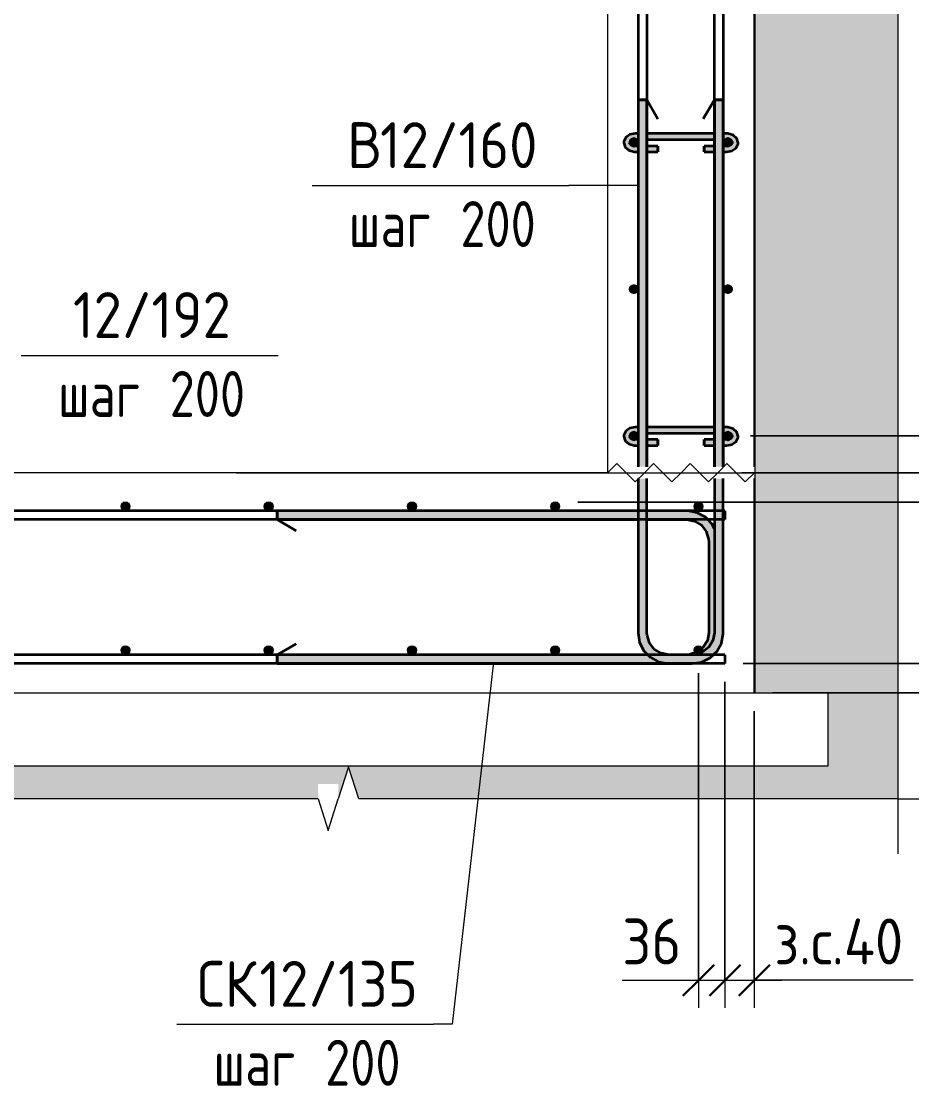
# Model space of a CAD drawing. Header units: millimetres. Extents: x 67134 to 121662, y -4758 to 13821.
# Drawn here: x 105980 to 107193, y -3785 to -2335 of the extents above; entities that cross this region are included whole.
import ezdxf

# ---------------------------------------------------------------- set-up
doc = ezdxf.new("R2010")
doc.units = ezdxf.units.MM
for name, color, linetype, lineweight in [('AA_Dim', 7, 'Continuous', 9), ('AA_Dim-25', 7, 'Continuous', 9), ('AA_Linii', 7, 'Continuous', 9), ('AA_Oformlenie', 7, 'Continuous', 9), ('AA_Vinoska', 7, 'Continuous', 9), ('AA_Visotnaya otmetka', 7, 'Continuous', 9), ('AF_Stena_Гидроизоляция', 253, 'Continuous', 20), ('AF_Stena_Опалубка', 253, 'Continuous', 20), ('KR_Armatura', 7, 'Continuous', 20), ('KR_Armatura_Tonkie', 7, 'Continuous', 20), ('KR_Fundament', 7, 'Continuous', 20)]:
    doc.layers.add(name, color=color, linetype=linetype, lineweight=lineweight)
doc.styles.add('ISOCPEUR_7', font='isocpeur.ttf', dxfattribs={"width": 0.9, "height": 62.5})
doc.styles.add('ISOCPEUR_8', font='isocpeur.ttf', dxfattribs={"width": 0.8, "height": 62.5})
doc.dimstyles.new('00_Точн_3_знака__прозр__2', dxfattribs={"dimscale": 304.8, "dimtxt": 62.248823, "dimasz": 0.139436, "dimexe": 0.123031, "dimexo": 0.082021, "dimgap": 0.008202, "dimtad": 1, "dimdec": 3, "dimrnd": 0.001, "dimdsep": 46, "dimtxsty": 'ISOCPEUR_7', "dimblk1": 'OBLIQUE', "dimblk2": 'OBLIQUE', "dimsah": 1, "dimcen": 0.09, "dimdle": 0.123031, "dimazin": 0, "dimtfac": 1, "dimtdec": 4, "dimtix": 1, "dimtmove": 1, "dimatfit": 3, "dimfxl": 1, "dimtvp": 1, "dimtolj": 1, "dimtzin": 0, "dimlwd": 18, "dimlwe": 18, "dimarcsym": 2})
doc.dimstyles.new('00_Точн_3_знака__прозр__3', dxfattribs={"dimscale": 304.8, "dimtxt": 62.248823, "dimasz": 0.139436, "dimexe": 0.123031, "dimexo": 0.082021, "dimgap": 0.008202, "dimtad": 1, "dimdec": 3, "dimrnd": 0.001, "dimdsep": 46, "dimtxsty": 'ISOCPEUR_7', "dimblk1": 'OBLIQUE', "dimblk2": 'OBLIQUE', "dimsah": 1, "dimcen": 0.09, "dimdle": 0.123031, "dimazin": 0, "dimtfac": 1, "dimtdec": 4, "dimtix": 1, "dimtmove": 0, "dimatfit": 3, "dimfxl": 1, "dimtvp": 1, "dimtolj": 1, "dimtzin": 0, "dimlwd": 18, "dimlwe": 18, "dimarcsym": 2})

# ---------------------------------------------------------------- blocks, each defined once
blk = doc.blocks.new('350_Стержень П торец СК-СГ _НесАрм_РабПлоск_ - 350_Стержень П торец СК-СГ _НесАрм_РабПлоск_-4075653-1-1 Армирование')
at = {"layer": 'KR_Armatura_Tonkie', "lineweight": 35}
h = blk.add_hatch(color=256, dxfattribs=at)
h.paths.add_polyline_path([(-71162.7, -3014), (-70923.5, -3013.8), (-70923.5, -3002), (-71415.1, -3002.2), (-71415.1, -3014)])
h.paths.add_polyline_path([(-70857.1, -3014), (-70857.1, -3002), (-70911.5, -3002.3), (-70911.5, -3014), (-70877.7, -3014)])
for points in [[(-70819.5, -3044), (-70819.5, -3043.8), (-70819.5, -3026), (-70820.7, -3023), (-70827.8, -3014), (-70836.1, -3007.6), (-70846.2, -3003.4), (-70857.1, -3002.2), (-70857.1, -3014), (-70849.2, -3015.1), (-70841.5, -3018.5), (-70835.5, -3023.3), (-70831, -3029.3), (-70828.1, -3036.2), (-70826.8, -3044), (-70819.5, -3044)], [(-70821.1, -3168), (-70819.5, -3168), (-70819.5, -3044), (-70827.1, -3044), (-70826.9, -3168), (-70822.6, -3168)], [(-70856, -3198), (-70847.7, -3197.8), (-70841.7, -3197), (-70833.6, -3193.3), (-70827.9, -3188.7), (-70823.4, -3182.7), (-70820.5, -3175.8), (-70819.5, -3168), (-70827.1, -3168), (-70828.1, -3175.8), (-70831.4, -3183.5), (-70836.3, -3189.6), (-70843, -3194.4), (-70849.5, -3197), (-70857.1, -3198)], [(-71415.1, -3210), (-70883, -3209.8), (-70893.1, -3208.2), (-70902.9, -3204), (-70911.2, -3198), (-71415.1, -3198.2), (-71415.1, -3209.8)]]:
    blk.add_hatch(color=256, dxfattribs=at).paths.add_polyline_path(points)
for p, q in [((-70923.5, -3002), (-71415.1, -3002)), ((-71415.1, -3014), (-71415.1, -3002)), ((-71415.1, -3002.2), (-71415.1, -3013.8)), ((-71415.1, -3014), (-70923.5, -3014)), ((-71415.1, -3014), (-71389.1, -3029)), ((-70857.1, -3002), (-70911.5, -3002)), ((-70911.5, -3014), (-70857.1, -3014)), ((-70827.1, -3044), (-70827.1, -3168)), ((-71415.1, -3198), (-71389.1, -3183)), ((-70910.8, -3198), (-71415.1, -3198)), ((-71415.1, -3210), (-71415.1, -3198)), ((-71415.1, -3198.2), (-71415.1, -3209.8)), ((-70857.1, -3198), (-70881.5, -3198)), ((-71415.1, -3210), (-70857.1, -3210))]:
    blk.add_line(p, q, dxfattribs=at)
at = {"layer": 'KR_Armatura_Tonkie', "lineweight": 35, "flags": 128}
for points in [[(-70828.3, -3014), (-70831.6, -3010.6), (-70842.9, -3004.5), (-70855.5, -3002), (-70857.1, -3002)], [(-70857.1, -3014), (-70846.4, -3016), (-70837.1, -3021.6), (-70830.5, -3030.1), (-70827.3, -3040.5), (-70827.1, -3044)], [(-70819.5, -3026.4), (-70822.7, -3019.8), (-70828.3, -3014)], [(-70827.1, -3168), (-70829, -3178.7), (-70834.6, -3187.9), (-70843.2, -3194.6), (-70853.5, -3197.8), (-70857.1, -3198)]]:
    blk.add_lwpolyline(points, dxfattribs=at)
blk = doc.blocks.new('265_Выпуск П одной длины _НесАрм_РабПлоск_ - В1 _d12_ t250-4071037-1-1 Армирование')
at = {"layer": 'KR_Armatura_Tonkie', "lineweight": 35}
h = blk.add_hatch(color=256, dxfattribs=at)
h.paths.add_polyline_path([(-70917.5, -3168), (-70911.5, -3168), (-70911.7, -2958), (-70923.5, -2958), (-70923.3, -3168), (-70919, -3168)])
h.paths.add_polyline_path([(-70914.1, -2942), (-70911.5, -2942), (-70911.7, -2442), (-70923.5, -2442), (-70923.3, -2942), (-70914.5, -2942)])
h = blk.add_hatch(color=256, dxfattribs=at)
h.paths.add_polyline_path([(-70815, -3168), (-70807.5, -3168), (-70807.7, -2958), (-70819.5, -2958), (-70819.2, -3168), (-70815.3, -3168)])
h.paths.add_polyline_path([(-70816.5, -2942), (-70807.5, -2942), (-70807.7, -2442), (-70819.5, -2442), (-70819.3, -2942), (-70817.3, -2942)])
for points in [[(-70881.5, -3210), (-70881.5, -3198), (-70889.8, -3196.8), (-70897.3, -3193.3), (-70902.7, -3189.2), (-70907.4, -3183), (-70910.4, -3175.8), (-70911.7, -3168), (-70923.5, -3168), (-70922, -3178.9), (-70917.8, -3189), (-70910.7, -3198.1), (-70902.5, -3204.4), (-70892.3, -3208.6), (-70886.4, -3209.3)], [(-70849.5, -3210), (-70838.6, -3208.6), (-70828.5, -3204.4), (-70819.8, -3197.7), (-70813.1, -3189), (-70808.8, -3178.5), (-70807.7, -3168), (-70819.5, -3168), (-70820.7, -3176.2), (-70823.5, -3183), (-70828.2, -3189.2), (-70834.5, -3194), (-70841.7, -3197), (-70849.5, -3198.2), (-70849.5, -3209.8)], [(-70877.7, -3210), (-70849.5, -3209.8), (-70849.5, -3198), (-70881.5, -3198.2), (-70881.5, -3210)]]:
    blk.add_hatch(color=256, dxfattribs=at).paths.add_polyline_path(points)
for p, q in [((-70923.5, -2442), (-70923.5, -2942)), ((-70923.5, -2442), (-70923.3, -2442)), ((-70911.7, -2442), (-70923.1, -2442)), ((-70923.1, -2442), (-70911.5, -2442)), ((-70911.5, -2942), (-70911.5, -2442)), ((-70911.5, -2442), (-70911.1, -2442.7)), ((-70911.1, -2442.7), (-70896.5, -2468)), ((-70819.5, -2442), (-70834.5, -2468)), ((-70819.5, -2442), (-70819.5, -2942)), ((-70819.5, -2442), (-70819.3, -2442)), ((-70819.1, -2442), (-70807.5, -2442)), ((-70807.7, -2442), (-70819.1, -2442)), ((-70807.5, -2942), (-70807.5, -2442)), ((-70923.5, -2958), (-70923.5, -3002)), ((-70911.5, -3002), (-70911.5, -2958)), ((-70819.5, -2958), (-70819.5, -3002)), ((-70807.5, -3002), (-70807.5, -2958)), ((-70923.5, -3002), (-70923.5, -3014)), ((-70923.5, -3014), (-70923.5, -3168)), ((-70911.5, -3014), (-70911.5, -3002)), ((-70911.5, -3168), (-70911.5, -3014)), ((-70819.5, -3002), (-70819.5, -3014)), ((-70819.5, -3014), (-70819.5, -3168)), ((-70807.5, -3014), (-70807.5, -3002)), ((-70807.5, -3168), (-70807.5, -3014)), ((-70849.5, -3198), (-70881.5, -3198)), ((-70881.5, -3210), (-70849.5, -3210))]:
    blk.add_line(p, q, dxfattribs=at)
at = {"layer": 'KR_Armatura_Tonkie', "lineweight": 35, "flags": 128}
for points in [[(-70923.5, -3168), (-70921.5, -3180.7), (-70915.8, -3192.2), (-70910.2, -3198)], [(-70881.5, -3198), (-70892.1, -3196), (-70901.4, -3190.4), (-70908, -3181.9), (-70911.2, -3171.5), (-70911.5, -3168)], [(-70819.5, -3168), (-70821.4, -3178.7), (-70827, -3187.9), (-70835.6, -3194.6), (-70845.9, -3197.8), (-70849.5, -3198)], [(-70820.7, -3197.9), (-70816, -3193.4), (-70809.9, -3182.1), (-70807.5, -3169.5), (-70807.5, -3168)], [(-70910.2, -3198), (-70906.9, -3201.4), (-70895.6, -3207.5), (-70883, -3210), (-70881.5, -3210)], [(-70849.5, -3210), (-70836.8, -3208), (-70825.3, -3202.3), (-70820.8, -3198)]]:
    blk.add_lwpolyline(points, dxfattribs=at)
blk = doc.blocks.new('261_Шпилька массив _НесАрм_РабПлоск_ - 8 А240-4166559-1-1 Армирование')
at = {"layer": 'KR_Armatura_Tonkie', "lineweight": 35}
for points in [[(-70926.9, -2511.8), (-70926.9, -2505), (-70933.1, -2503.5), (-70934.7, -2501.1), (-70934.9, -2500.5), (-70933.8, -2497.7), (-70930.9, -2495.6), (-70926.9, -2494.8), (-70926.9, -2488), (-70933, -2489), (-70935.8, -2490.3), (-70939.4, -2493.4), (-70941.7, -2496.2), (-70942.9, -2500.5), (-70941.7, -2504.8), (-70938.2, -2508.5), (-70932.8, -2511), (-70930.8, -2511.3)], [(-70803.1, -2511.8), (-70796.9, -2510.9), (-70791.7, -2508.5), (-70788.3, -2504.8), (-70787.1, -2500.5), (-70788.3, -2496.2), (-70790.7, -2492.6), (-70795.5, -2489.5), (-70803.1, -2488.1), (-70803.1, -2494.8), (-70799.1, -2495.6), (-70796.1, -2497.7), (-70795.1, -2500.7), (-70795.7, -2502.1), (-70797.6, -2503.7), (-70803.1, -2505.1), (-70803.1, -2511)], [(-70926.9, -2911.8), (-70926.9, -2905), (-70933.1, -2903.5), (-70934.7, -2901.1), (-70934.9, -2900.5), (-70933.8, -2897.7), (-70930.9, -2895.6), (-70926.9, -2894.8), (-70926.9, -2888), (-70933, -2889), (-70935.8, -2890.3), (-70939.4, -2893.4), (-70941.7, -2896.2), (-70942.9, -2900.5), (-70941.7, -2904.8), (-70938.2, -2908.5), (-70932.8, -2911), (-70930.8, -2911.3)], [(-70803.1, -2911.8), (-70796.9, -2910.9), (-70791.7, -2908.5), (-70788.3, -2904.8), (-70787.1, -2900.5), (-70788.3, -2896.2), (-70790.7, -2892.6), (-70795.5, -2889.5), (-70803.1, -2888.1), (-70803.1, -2894.8), (-70799.1, -2895.6), (-70796.1, -2897.8), (-70795.1, -2900.7), (-70795.7, -2902.1), (-70797.6, -2903.7), (-70803.1, -2905.1), (-70803.1, -2911)]]:
    blk.add_hatch(color=256, dxfattribs=at).paths.add_polyline_path(points)
h = blk.add_hatch(color=256, dxfattribs=at)
h.paths.add_polyline_path([(-70906.2, -2494.8), (-70819.5, -2494.7), (-70819.5, -2488), (-70911.5, -2488.2), (-70911.5, -2494.8), (-70911.1, -2494.8)])
h.paths.add_polyline_path([(-70803.1, -2494.8), (-70803.1, -2488), (-70807.5, -2488.1), (-70807.5, -2494.8), (-70807.1, -2494.8)])
h.paths.add_polyline_path([(-70923.5, -2494.8), (-70923.5, -2488), (-70926.9, -2488.1), (-70926.9, -2494.8), (-70925.6, -2494.8)])
h = blk.add_hatch(color=256, dxfattribs=at)
h.paths.add_polyline_path([(-70926.9, -2513), (-70926.9, -2511.8), (-70933, -2510.9), (-70938.2, -2508.5), (-70938.9, -2508.1), (-70934.4, -2511.3), (-70933, -2512), (-70930.3, -2512.4)])
h.paths.add_polyline_path([(-70934.3, -2499), (-70933, -2497.4), (-70926.9, -2495.9), (-70926.9, -2494.8), (-70930.9, -2495.6), (-70933.8, -2497.7), (-70934.3, -2498.8)])
h = blk.add_hatch(color=256, dxfattribs=at)
h.paths.add_polyline_path([(-70926.9, -2496), (-70923.5, -2495.9), (-70923.5, -2494.8), (-70926.9, -2494.8), (-70926.9, -2495.9)])
h.paths.add_polyline_path([(-70803.1, -2496), (-70803.1, -2494.8), (-70807.5, -2494.8), (-70807.5, -2496), (-70807.1, -2496)])
h.paths.add_polyline_path([(-70911.5, -2496), (-70819.5, -2495.8), (-70819.5, -2494.8), (-70911.5, -2494.9), (-70911.5, -2495.9)])
h = blk.add_hatch(color=256, dxfattribs=at)
h.paths.add_polyline_path([(-70926.9, -2511.8), (-70923.5, -2511.7), (-70923.5, -2505), (-70926.9, -2505.1), (-70926.9, -2511)])
h.paths.add_polyline_path([(-70906.2, -2511.8), (-70896.6, -2511.8), (-70896.6, -2505), (-70911.5, -2505.1), (-70911.5, -2511.8), (-70911.1, -2511.8)])
h = blk.add_hatch(color=256, dxfattribs=at)
h.paths.add_polyline_path([(-70807.1, -2511.8), (-70803.1, -2511.8), (-70803.1, -2505), (-70807.5, -2505.2), (-70807.5, -2511.8)])
h.paths.add_polyline_path([(-70820.7, -2511.8), (-70819.5, -2511.8), (-70819.5, -2505), (-70833.4, -2505.1), (-70833.4, -2511.8)])
h = blk.add_hatch(color=256, dxfattribs=at)
h.paths.add_polyline_path([(-70803.1, -2513), (-70795.5, -2511.5), (-70790.7, -2508.4), (-70788.3, -2504.8), (-70792.2, -2508.7), (-70797.2, -2511), (-70803.1, -2511.8), (-70803.1, -2512.8)])
h.paths.add_polyline_path([(-70795.8, -2498.6), (-70796.1, -2497.7), (-70799.7, -2495.5), (-70803.1, -2494.8), (-70803.1, -2496), (-70802.4, -2496.1), (-70796.1, -2498.5)])
h = blk.add_hatch(color=256, dxfattribs=at)
h.paths.add_polyline_path([(-70906.2, -2513), (-70896.6, -2512.8), (-70896.6, -2511.8), (-70911.5, -2511.8), (-70911.5, -2513), (-70911.1, -2513)])
h.paths.add_polyline_path([(-70926.9, -2513), (-70923.5, -2512.8), (-70923.5, -2511.8), (-70926.9, -2511.8), (-70926.9, -2512.8)])
h = blk.add_hatch(color=256, dxfattribs=at)
h.paths.add_polyline_path([(-70807.1, -2513), (-70803.1, -2512.8), (-70803.1, -2511.8), (-70807.5, -2511.9), (-70807.5, -2513)])
h.paths.add_polyline_path([(-70833.4, -2513), (-70819.5, -2512.8), (-70819.5, -2511.8), (-70833.4, -2511.8), (-70833.4, -2512.8)])
h = blk.add_hatch(color=256, dxfattribs=at)
h.paths.add_polyline_path([(-70926.9, -2913), (-70926.9, -2911.8), (-70933, -2910.9), (-70938.2, -2908.5), (-70938.9, -2908.1), (-70934.4, -2911.3), (-70933, -2912), (-70929.7, -2912.5)])
h.paths.add_polyline_path([(-70934.3, -2899), (-70933, -2897.4), (-70926.9, -2895.9), (-70926.9, -2894.8), (-70930.9, -2895.6), (-70933.9, -2897.8)])
h = blk.add_hatch(color=256, dxfattribs=at)
h.paths.add_polyline_path([(-70906.2, -2894.8), (-70819.5, -2894.7), (-70819.5, -2888), (-70911.5, -2888.2), (-70911.5, -2894.8), (-70911.1, -2894.8)])
h.paths.add_polyline_path([(-70925.6, -2894.8), (-70923.5, -2894.8), (-70923.5, -2888), (-70926.9, -2888.1), (-70926.9, -2894.8)])
h.paths.add_polyline_path([(-70803.1, -2894.8), (-70803.1, -2888), (-70807.5, -2888.1), (-70807.5, -2894.8), (-70807.1, -2894.8)])
h = blk.add_hatch(color=256, dxfattribs=at)
h.paths.add_polyline_path([(-70926.9, -2896), (-70923.5, -2895.9), (-70923.5, -2894.8), (-70926.9, -2894.8), (-70926.9, -2895.9)])
h.paths.add_polyline_path([(-70803.1, -2896), (-70803.1, -2894.8), (-70807.5, -2894.8), (-70807.5, -2896), (-70807.1, -2896)])
h.paths.add_polyline_path([(-70911.5, -2896), (-70819.5, -2895.8), (-70819.5, -2894.8), (-70911.5, -2894.9), (-70911.5, -2895.9)])
h = blk.add_hatch(color=256, dxfattribs=at)
h.paths.add_polyline_path([(-70803.1, -2913), (-70795.5, -2911.5), (-70790.7, -2908.4), (-70788.3, -2904.8), (-70792.2, -2908.7), (-70796.9, -2910.9), (-70803.1, -2911.8), (-70803.1, -2912.8)])
h.paths.add_polyline_path([(-70795.8, -2898.6), (-70796.1, -2897.7), (-70799.7, -2895.5), (-70803.1, -2894.8), (-70803.1, -2896), (-70802.4, -2896.1), (-70796.1, -2898.5)])
h = blk.add_hatch(color=256, dxfattribs=at)
h.paths.add_polyline_path([(-70923.5, -2911.8), (-70923.5, -2905), (-70926.9, -2905.1), (-70926.9, -2911.8)])
h.paths.add_polyline_path([(-70896.6, -2911.8), (-70896.6, -2905), (-70911.5, -2905.1), (-70911.5, -2911.8), (-70906.2, -2911.8)])
h = blk.add_hatch(color=256, dxfattribs=at)
h.paths.add_polyline_path([(-70906.2, -2913), (-70896.6, -2912.8), (-70896.6, -2911.8), (-70911.5, -2911.8), (-70911.5, -2913), (-70911.1, -2913)])
h.paths.add_polyline_path([(-70923.5, -2913), (-70923.5, -2911.8), (-70926.9, -2911.8), (-70926.9, -2913)])
h = blk.add_hatch(color=256, dxfattribs=at)
h.paths.add_polyline_path([(-70820.7, -2911.8), (-70819.5, -2911.8), (-70819.5, -2905), (-70833.4, -2905.1), (-70833.4, -2911.8)])
h.paths.add_polyline_path([(-70807.5, -2911.8), (-70803.1, -2911.8), (-70803.1, -2905), (-70807.5, -2905.2), (-70807.5, -2911.1)])
h = blk.add_hatch(color=256, dxfattribs=at)
h.paths.add_polyline_path([(-70807.1, -2913), (-70803.1, -2912.8), (-70803.1, -2911.8), (-70807.5, -2911.9), (-70807.5, -2913)])
h.paths.add_polyline_path([(-70833.4, -2913), (-70819.5, -2912.8), (-70819.5, -2911.8), (-70833.4, -2911.8), (-70833.4, -2912.8)])
for p, q in [((-70923.4, -2488), (-70926.9, -2488)), ((-70911.1, -2488), (-70911.5, -2488)), ((-70819.5, -2488), (-70911.1, -2488)), ((-70807.1, -2488), (-70807.5, -2488)), ((-70803.1, -2488), (-70807.1, -2488)), ((-70926.9, -2496), (-70923.4, -2496)), ((-70923.4, -2505), (-70926.9, -2505)), ((-70911.5, -2496), (-70911.1, -2496)), ((-70911.1, -2505), (-70911.5, -2505)), ((-70911.1, -2496), (-70819.5, -2496)), ((-70896.6, -2505), (-70911.1, -2505)), ((-70896.6, -2505), (-70896.6, -2511.8)), ((-70896.6, -2506.2), (-70896.6, -2505.1)), ((-70896.6, -2512.8), (-70896.6, -2506.2)), ((-70819.5, -2505), (-70833.4, -2505)), ((-70833.4, -2511.8), (-70833.4, -2505)), ((-70833.4, -2505.1), (-70833.4, -2506.2)), ((-70833.4, -2506.2), (-70833.4, -2512.8)), ((-70807.5, -2496), (-70807.1, -2496)), ((-70807.1, -2505), (-70807.5, -2505)), ((-70807.1, -2496), (-70803.1, -2496)), ((-70803.1, -2505), (-70807.1, -2505)), ((-70926.9, -2513), (-70923.4, -2513)), ((-70911.5, -2513), (-70911.1, -2513)), ((-70911.1, -2513), (-70896.6, -2513)), ((-70896.6, -2511.8), (-70896.6, -2513)), ((-70833.4, -2513), (-70833.4, -2511.8)), ((-70833.4, -2513), (-70819.5, -2513)), ((-70807.5, -2513), (-70807.1, -2513)), ((-70807.1, -2513), (-70803.1, -2513)), ((-70923.5, -2888), (-70926.9, -2888)), ((-70926.9, -2896), (-70923.5, -2896)), ((-70911.1, -2888), (-70911.5, -2888)), ((-70911.5, -2896), (-70911.1, -2896)), ((-70819.5, -2888), (-70911.1, -2888)), ((-70911.1, -2896), (-70819.5, -2896)), ((-70807.1, -2888), (-70807.5, -2888)), ((-70807.5, -2896), (-70807.1, -2896)), ((-70803.1, -2888), (-70807.1, -2888)), ((-70807.1, -2896), (-70803.1, -2896)), ((-70923.5, -2905), (-70926.9, -2905)), ((-70926.9, -2913), (-70923.5, -2913)), ((-70911.1, -2905), (-70911.5, -2905)), ((-70911.5, -2913), (-70911.1, -2913)), ((-70896.6, -2905), (-70911.1, -2905)), ((-70911.1, -2913), (-70896.6, -2913)), ((-70896.6, -2905), (-70896.6, -2911.8)), ((-70896.6, -2906.2), (-70896.6, -2905.1)), ((-70896.6, -2912.8), (-70896.6, -2906.2)), ((-70896.6, -2911.8), (-70896.6, -2913)), ((-70819.5, -2905), (-70833.4, -2905)), ((-70833.4, -2911.8), (-70833.4, -2905)), ((-70833.4, -2905.1), (-70833.4, -2906.2)), ((-70833.4, -2906.2), (-70833.4, -2912.8)), ((-70833.4, -2913), (-70833.4, -2911.8)), ((-70833.4, -2913), (-70819.5, -2913)), ((-70807.1, -2905), (-70807.5, -2905)), ((-70807.5, -2913), (-70807.1, -2913)), ((-70803.1, -2905), (-70807.1, -2905)), ((-70807.1, -2913), (-70803.1, -2913))]:
    blk.add_line(p, q, dxfattribs=at)
at = {"layer": 'KR_Armatura_Tonkie', "lineweight": 35, "flags": 128}
for points in [[(-70926.9, -2488), (-70934.5, -2489.5), (-70940.1, -2493.4), (-70942.8, -2498.9), (-70942.9, -2500.5)], [(-70787.1, -2500.5), (-70788.9, -2494.6), (-70793.9, -2490.2), (-70801.2, -2488.1), (-70803.1, -2488)], [(-70942.9, -2500.5), (-70941, -2506.4), (-70936, -2510.8), (-70928.8, -2512.9), (-70926.9, -2513)], [(-70934.9, -2500.5), (-70933.9, -2498.5), (-70930.2, -2496.4), (-70926.9, -2496)], [(-70926.9, -2505), (-70931.9, -2503.9), (-70934.6, -2501.7), (-70934.9, -2500.5)], [(-70803.1, -2496), (-70798, -2497.1), (-70795.4, -2499.3), (-70795.1, -2500.5)], [(-70803.1, -2513), (-70795.5, -2511.5), (-70789.9, -2507.6), (-70787.2, -2502.1), (-70787.1, -2500.5)], [(-70795.1, -2500.5), (-70796, -2502.5), (-70799.8, -2504.5), (-70803.1, -2505)], [(-70926.9, -2888), (-70934.5, -2889.5), (-70940.1, -2893.4), (-70942.8, -2898.9), (-70942.9, -2900.5)], [(-70934.9, -2900.5), (-70933.9, -2898.5), (-70930.2, -2896.4), (-70926.9, -2896)], [(-70787.1, -2900.5), (-70788.9, -2894.6), (-70793.9, -2890.2), (-70801.2, -2888.1), (-70803.1, -2888)], [(-70803.1, -2896), (-70798, -2897.1), (-70795.4, -2899.3), (-70795.1, -2900.5)], [(-70942.9, -2900.5), (-70941, -2906.4), (-70936, -2910.8), (-70928.8, -2912.9), (-70926.9, -2913)], [(-70926.9, -2905), (-70931.9, -2903.9), (-70934.6, -2901.7), (-70934.9, -2900.5)], [(-70803.1, -2913), (-70795.5, -2911.5), (-70789.9, -2907.6), (-70787.2, -2902.1), (-70787.1, -2900.5)], [(-70795.1, -2900.5), (-70796, -2902.5), (-70799.8, -2904.5), (-70803.1, -2905)]]:
    blk.add_lwpolyline(points, dxfattribs=at)
blk = doc.blocks.new('Последовательность узлов - 3мм масшт20 маскировка-V4-1-1 Армирование')
at = {"layer": 'AA_Oformlenie'}
for p, q in [((-70965.1, 1330), (-70952.6, 1342.5)), ((-70927.6, 1317.5), (-70952.6, 1342.5)), ((-70915.1, 1330), (-70902.6, 1342.5)), ((-70877.6, 1317.5), (-70902.6, 1342.5)), ((-70865.1, 1330), (-70852.6, 1342.5)), ((-70827.6, 1317.5), (-70852.6, 1342.5)), ((-70815.1, 1330), (-70802.6, 1342.5)), ((-70777.6, 1317.5), (-70802.6, 1342.5)), ((-70915.1, 1330), (-70927.6, 1317.5)), ((-70865.1, 1330), (-70877.6, 1317.5)), ((-70815.1, 1330), (-70827.6, 1317.5)), ((-70765.1, 1330), (-70777.6, 1317.5))]:
    blk.add_line(p, q, dxfattribs=at)
blk = doc.blocks.new('011_Прямоугольник обрыва _ЭлУзла_ - 011_Прямоугольник обрыва _ЭлУзла_-4154538-1-1 Армирование')
at = {"layer": 'AA_Oformlenie'}
for p, q in [((-70569.3, -2067), (-70569.3, -3394.1)), ((-71359.5, -3394.1), (-72829.2, -3394.1)), ((-70569.3, -3394.1), (-71303.8, -3394.1))]:
    blk.add_line(p, q, dxfattribs=at)
blk = doc.blocks.new('DIMBLOCK81-1-1 Армирование')
at = {"layer": 'AA_Dim-25', "lineweight": 30}
for p, q in [((107318.9, -3210), (107297.6, -3188.8)), ((107318.9, -3210), (107340.1, -3231.2)), ((107318.9, -3250), (107297.6, -3228.8)), ((107318.9, -3250), (107340.1, -3271.2))]:
    blk.add_line(p, q, dxfattribs=at)
at = {"layer": 'AA_Dim-25', "lineweight": 18}
for p, q in [((106963.4, -3210), (107356.4, -3210)), ((107318.9, -3210), (106963.4, -3210)), ((107318.9, -3287.5), (107318.9, -3210)), ((107318.9, -3256.9), (107318.9, -3230)), ((107003.4, -3250), (107356.4, -3250)), ((107318.9, -3250), (107003.4, -3250)), ((107318.9, -3471.1), (107318.9, -3256.9))]:
    blk.add_line(p, q, dxfattribs=at)
at = {"layer": 'AA_Dim-25', "color": 0, "lineweight": 18, "insert": (107234.7, -3471.1), "char_height": 62.5, "width": 226.969, "attachment_point": 1, "rotation": 90, "line_spacing_factor": 1.149209, "style": 'ISOCPEUR_7'}
blk.add_mtext('з.с.40', dxfattribs=at)
blk = doc.blocks.new('_Oblique')
at = {"color": 0, "linetype": 'ByBlock', "lineweight": -2}
blk.add_line((-0.5, -0.5), (0.5, 0.5), dxfattribs=at)
blk = doc.blocks.new('DIMBLOCK82-1-1 Армирование')
at = {"layer": 'AA_Dim-25', "lineweight": 30}
for p, q in [((107318.9, -2990), (107297.6, -2968.8)), ((107318.9, -2990), (107340.1, -3011.3)), ((107318.9, -3210), (107297.6, -3188.8)), ((107318.9, -3210), (107340.1, -3231.2))]:
    blk.add_line(p, q, dxfattribs=at)
at = {"layer": 'AA_Dim-25', "lineweight": 18}
for p, q in [((106738.2, -2990), (107356.4, -2990)), ((107318.9, -2990), (106738.2, -2990)), ((107318.9, -3210), (107318.9, -2990)), ((106963.4, -3210), (107356.4, -3210)), ((107318.9, -3210), (106963.4, -3210))]:
    blk.add_line(p, q, dxfattribs=at)
at = {"layer": 'AA_Dim-25', "color": 0, "lineweight": 18, "insert": (107234.7, -3159.3), "char_height": 62.5, "width": 142.215, "attachment_point": 1, "rotation": 90, "line_spacing_factor": 1.149209, "style": 'ISOCPEUR_7'}
blk.add_mtext('220', dxfattribs=at)
blk = doc.blocks.new('DIMBLOCK83-1-1 Армирование')
at = {"layer": 'AA_Dim-25', "lineweight": 18}
for p, q in [((107459.5, -2676.6), (107459.5, -2890.7)), ((107459.5, -2890.7), (107318.9, -2970)), ((106961.4, -2950), (107356.4, -2950)), ((107318.9, -2950), (106961.4, -2950)), ((107318.9, -2990), (107318.9, -2950)), ((106738.2, -2990), (107356.4, -2990)), ((107318.9, -2990), (106738.2, -2990))]:
    blk.add_line(p, q, dxfattribs=at)
at = {"layer": 'AA_Dim-25', "lineweight": 30}
for p, q in [((107318.9, -2950), (107297.6, -2928.8)), ((107318.9, -2950), (107340.1, -2971.3)), ((107318.9, -2990), (107297.6, -2968.8)), ((107318.9, -2990), (107340.1, -3011.3))]:
    blk.add_line(p, q, dxfattribs=at)
at = {"layer": 'AA_Dim-25', "color": 0, "lineweight": 18, "insert": (107375.4, -2865.7), "char_height": 62.5, "width": 226.969, "attachment_point": 1, "rotation": 90, "line_spacing_factor": 1.149209, "style": 'ISOCPEUR_7'}
blk.add_mtext('з.с.40', dxfattribs=at)
blk = doc.blocks.new('DIMBLOCK84-1-1 Армирование')
at = {"layer": 'AA_Dim-25', "lineweight": 18}
for p, q in [((107318.9, -2786.7), (107318.9, -2890.7)), ((106973.4, -2900), (107356.4, -2900)), ((107318.9, -2900), (106973.4, -2900)), ((107318.9, -2890.7), (107318.9, -2925)), ((107318.9, -2950), (107318.9, -2900)), ((106961.4, -2950), (107356.4, -2950)), ((107318.9, -2950), (106961.4, -2950))]:
    blk.add_line(p, q, dxfattribs=at)
at = {"layer": 'AA_Dim-25', "lineweight": 30}
for p, q in [((107318.9, -2900), (107297.6, -2878.8)), ((107318.9, -2900), (107340.1, -2921.2)), ((107318.9, -2950), (107297.6, -2928.8)), ((107318.9, -2950), (107340.1, -2971.3))]:
    blk.add_line(p, q, dxfattribs=at)
at = {"layer": 'AA_Dim-25', "color": 0, "lineweight": 18, "insert": (107234.7, -2865.7), "char_height": 62.5, "width": 94.81, "attachment_point": 1, "rotation": 90, "line_spacing_factor": 1.149209, "style": 'ISOCPEUR_7'}
blk.add_mtext('50', dxfattribs=at)
blk = doc.blocks.new('DIMBLOCK85-1-1 Армирование')
at = {"layer": 'AA_Dim-25', "lineweight": 30}
for p, q in [((107318.9, 1100), (107297.6, 1121.2)), ((107318.9, 1100), (107340.1, 1078.8)), ((107318.9, -2900), (107297.6, -2878.8)), ((107318.9, -2900), (107340.1, -2921.2))]:
    blk.add_line(p, q, dxfattribs=at)
at = {"layer": 'AA_Dim-25', "lineweight": 18}
for p, q in [((106973.4, 1100), (107356.4, 1100)), ((107318.9, 1100), (106973.4, 1100)), ((107318.9, -2900), (107318.9, 1100)), ((106973.4, -2900), (107356.4, -2900)), ((107318.9, -2900), (106973.4, -2900))]:
    blk.add_line(p, q, dxfattribs=at)
at = {"layer": 'AA_Dim-25', "color": 0, "lineweight": 18, "insert": (107234.7, -1114.9), "char_height": 62.5, "width": 515.708, "attachment_point": 1, "rotation": 90, "line_spacing_factor": 1.149209, "style": 'ISOCPEUR_7'}
blk.add_mtext('200х19=4000', dxfattribs=at)
blk = doc.blocks.new('042_М_Арматуры - Диам длина поз _ Комментарий-3662934-1-1 Армирование')
at = {"layer": 'AA_Vinoska'}
blk.add_line((-72259.7, -2790.4), (-71909.7, -2790.4), dxfattribs=at)
blk = doc.blocks.new('DIMBLOCK92-1-1 Армирование')
at = {"layer": 'AA_Dim-25', "lineweight": 18}
for p, q in [((106938.4, -3235), (106938.4, -3679.1)), ((106938.4, -3641.6), (106938.4, -3235)), ((106978.4, -3275), (106978.4, -3679.1)), ((106978.4, -3641.6), (106978.4, -3275)), ((107015.9, -3641.6), (106900.9, -3641.6)), ((106980.8, -3641.5), (106958.4, -3641.6)), ((107194.9, -3641.5), (106980.8, -3641.5))]:
    blk.add_line(p, q, dxfattribs=at)
at = {"layer": 'AA_Dim-25', "lineweight": 30}
for p, q in [((106938.4, -3641.6), (106959.7, -3620.3)), ((106978.4, -3641.6), (106999.7, -3620.3)), ((106938.4, -3641.6), (106917.2, -3662.8)), ((106978.4, -3641.6), (106957.2, -3662.8))]:
    blk.add_line(p, q, dxfattribs=at)
at = {"layer": 'AA_Dim-25', "color": 0, "lineweight": 18, "insert": (107005.8, -3557.4), "char_height": 62.5, "width": 226.969, "attachment_point": 1, "line_spacing_factor": 1.149209, "style": 'ISOCPEUR_7'}
blk.add_mtext('з.с.40', dxfattribs=at)
blk = doc.blocks.new('DIMBLOCK94-1-1 Армирование')
at = {"layer": 'AA_Dim-25', "lineweight": 18}
for p, q in [((106902.4, -3223), (106902.4, -3679.1)), ((106902.4, -3641.6), (106902.4, -3223)), ((106938.4, -3235), (106938.4, -3679.1)), ((106938.4, -3641.6), (106938.4, -3235)), ((106798.6, -3641.5), (106902.6, -3641.5)), ((106975.9, -3641.6), (106864.9, -3641.6)), ((106902.6, -3641.5), (106920.4, -3641.6))]:
    blk.add_line(p, q, dxfattribs=at)
at = {"layer": 'AA_Dim-25', "lineweight": 30}
for p, q in [((106902.4, -3641.6), (106923.7, -3620.3)), ((106938.4, -3641.6), (106959.7, -3620.3)), ((106902.4, -3641.6), (106881.2, -3662.8)), ((106938.4, -3641.6), (106917.2, -3662.8))]:
    blk.add_line(p, q, dxfattribs=at)
at = {"layer": 'AA_Dim-25', "color": 0, "lineweight": 18, "insert": (106798.6, -3557.4), "char_height": 62.5, "width": 94.81, "attachment_point": 1, "line_spacing_factor": 1.149209, "style": 'ISOCPEUR_7'}
blk.add_mtext('36', dxfattribs=at)

msp = doc.modelspace()

# ---------------------------------------------------------------- hatches: boundary and pattern name
at = {"layer": 'AA_Oformlenie'}
h = msp.add_hatch(dxfattribs=at)
h.set_pattern_fill('FP_12', color=250, style=0, pattern_type=2)
h.set_pattern_definition([(0, (105082.325, 825), (101.6, 25.4), [8.382, -67.818, 8.382, -67.818, -406.4]), (0, (105082.325, 825), (101.6, 25.4), [-152.4, 8.382, -144.018, 8.382, -67.818, -177.8]), (0, (105082.325, 825), (101.6, 25.4), [-381, 8.382, -42.418, 8.382, -118.618]), (120, (105120.425, 837.7), (-72.79705, 75.28818), [8.382, -67.818, 8.382, -67.818, -406.4]), (120, (105120.425, 837.7), (-72.79705, 75.28818), [-152.4, 8.382, -144.018, 8.382, -67.818, -177.8]), (120, (105120.425, 837.7), (-72.79705, 75.28818), [-381, 8.382, -42.418, 8.382, -118.618]), (240, (105133.125, 888.5), (-28.80295, -100.68818), [8.382, -67.818, 8.382, -67.818, -406.4]), (240, (105133.125, 888.5), (-28.80295, -100.68818), [-152.4, 8.382, -144.018, 8.382, -67.818, -177.8]), (240, (105133.125, 888.5), (-28.80295, -100.68818), [-381, 8.382, -42.418, 8.382, -118.618])])
h.paths.add_polyline_path([(104123.3906, -3394.1315), (104858.5882, -3394.1315), (104858.5882, -3374.0538), (104886.0882, -3374.0538), (104886.0882, -3394.1315), (104900.1654, -3350.8064), (104914.2425, -3394.1315), (106383.9834, -3394.1315), (106383.9834, -3374.0538), (106411.4834, -3374.0538), (106411.4834, -3394.1315), (106425.5605, -3350.8064), (106439.6377, -3394.1315), (107174.1809, -3394.1315), (107174.1809, -2066.9843), (107154.1032, -2066.9843), (107154.1032, -2039.4843), (107174.1809, -2039.4843), (107130.8559, -2025.4072), (107174.1809, -2011.33), (107174.1809, -1165), (106978.4218, -1165), (106978.4218, -3250), (107078.4218, -3250), (107078.4218, -3350), (104188.4218, -3350), (104188.4218, -3250), (104288.4218, -3250), (104288.4218, -1165), (104123.3906, -1165), (104123.3906, -2011.33), (104143.017, -2011.33), (104143.017, -2039.4843), (104123.3906, -2039.4843), (104166.6919, -2053.2343), (104123.3906, -2066.9843), (104123.3906, -3376.0125)])
at = {"layer": 'KR_Armatura'}
h = msp.add_hatch(color=256, dxfattribs=at)
edge = h.paths.add_edge_path()
edge.add_arc((106814.4218, -2500), 6, 0, 360)
for points in [[(106814.4218, -2506), (106819.618, -2503), (106819.618, -2497), (106814.4218, -2494), (106809.2257, -2497), (106809.2257, -2503)], [(106942.4218, -2506), (106947.618, -2503), (106947.618, -2497), (106942.4218, -2494), (106937.2257, -2497), (106937.2257, -2503)], [(106814.4218, -2706), (106819.618, -2703), (106819.618, -2697), (106814.4218, -2694), (106809.2257, -2697), (106809.2257, -2703)], [(106942.4218, -2706), (106947.618, -2703), (106947.618, -2697), (106942.4218, -2694), (106937.2257, -2697), (106937.2257, -2703)], [(106814.4218, -2906), (106819.618, -2903), (106819.618, -2897), (106814.4218, -2894), (106809.2257, -2897), (106809.2257, -2903)], [(106942.4218, -2906), (106947.618, -2903), (106947.618, -2897), (106942.4218, -2894), (106937.2257, -2897), (106937.2257, -2903)], [(106118.4988, -3001.1962), (106124.4988, -3001.1962), (106127.4988, -2996), (106124.4988, -2990.8038), (106118.4988, -2990.8038), (106115.4988, -2996)], [(106313.7295, -3001.1962), (106319.7295, -3001.1962), (106322.7295, -2996), (106319.7295, -2990.8038), (106313.7295, -2990.8038), (106310.7295, -2996)], [(106508.9603, -3001.1962), (106514.9603, -3001.1962), (106517.9603, -2996), (106514.9603, -2990.8038), (106508.9603, -2990.8038), (106505.9603, -2996)], [(106704.1911, -3001.1962), (106710.1911, -3001.1962), (106713.1911, -2996), (106710.1911, -2990.8038), (106704.1911, -2990.8038), (106701.1911, -2996)], [(106899.4218, -3001.1962), (106905.4218, -3001.1962), (106908.4218, -2996), (106905.4218, -2990.8038), (106899.4218, -2990.8038), (106896.4218, -2996)], [(106118.4988, -3197.1962), (106124.4988, -3197.1962), (106127.4988, -3192), (106124.4988, -3186.8038), (106118.4988, -3186.8038), (106115.4988, -3192)], [(106313.7295, -3197.1962), (106319.7295, -3197.1962), (106322.7295, -3192), (106319.7295, -3186.8038), (106313.7295, -3186.8038), (106310.7295, -3192)], [(106508.9603, -3197.1962), (106514.9603, -3197.1962), (106517.9603, -3192), (106514.9603, -3186.8038), (106508.9603, -3186.8038), (106505.9603, -3192)], [(106704.1911, -3197.1962), (106710.1911, -3197.1962), (106713.1911, -3192), (106710.1911, -3186.8038), (106704.1911, -3186.8038), (106701.1911, -3192)], [(106899.4218, -3197.1962), (106905.4218, -3197.1962), (106908.4218, -3192), (106905.4218, -3186.8038), (106899.4218, -3186.8038), (106896.4218, -3192), (106897.175, -3193.3046)]]:
    msp.add_hatch(color=256, dxfattribs=at).paths.add_polyline_path(points)
h = msp.add_hatch(color=256, dxfattribs=at)
edge = h.paths.add_edge_path()
edge.add_arc((106942.4218, -2500), 6, 0, 360)
h = msp.add_hatch(color=256, dxfattribs=at)
edge = h.paths.add_edge_path()
edge.add_arc((106814.4218, -2700), 6, 0, 360)
h = msp.add_hatch(color=256, dxfattribs=at)
edge = h.paths.add_edge_path()
edge.add_arc((106942.4218, -2700), 6, 0, 360)
h = msp.add_hatch(color=256, dxfattribs=at)
edge = h.paths.add_edge_path()
edge.add_arc((106814.4218, -2900), 6, 0, 360)
h = msp.add_hatch(color=256, dxfattribs=at)
edge = h.paths.add_edge_path()
edge.add_arc((106942.4218, -2900), 6, 0, 360)
h = msp.add_hatch(color=256, dxfattribs=at)
edge = h.paths.add_edge_path()
edge.add_arc((106121.4988, -2996), 6, 0, 360)
h = msp.add_hatch(color=256, dxfattribs=at)
edge = h.paths.add_edge_path()
edge.add_arc((106316.7295, -2996), 6, 0, 360)
h = msp.add_hatch(color=256, dxfattribs=at)
edge = h.paths.add_edge_path()
edge.add_arc((106511.9603, -2996), 6, 0, 360)
h = msp.add_hatch(color=256, dxfattribs=at)
edge = h.paths.add_edge_path()
edge.add_arc((106707.1911, -2996), 6, 0, 360)
h = msp.add_hatch(color=256, dxfattribs=at)
edge = h.paths.add_edge_path()
edge.add_arc((106902.4218, -2996), 6, 0, 360)
h = msp.add_hatch(color=256, dxfattribs=at)
edge = h.paths.add_edge_path()
edge.add_arc((106121.4988, -3192), 6, 0, 360)
h = msp.add_hatch(color=256, dxfattribs=at)
edge = h.paths.add_edge_path()
edge.add_arc((106316.7295, -3192), 6, 0, 360)
h = msp.add_hatch(color=256, dxfattribs=at)
edge = h.paths.add_edge_path()
edge.add_arc((106511.9603, -3192), 6, 0, 360)
h = msp.add_hatch(color=256, dxfattribs=at)
edge = h.paths.add_edge_path()
edge.add_arc((106707.1911, -3192), 6, 0, 360)
h = msp.add_hatch(color=256, dxfattribs=at)
edge = h.paths.add_edge_path()
edge.add_arc((106902.4218, -3192), 6, 0, 360)

# ---------------------------------------------------------------- linework, layer by layer
at = {"layer": 'AA_Linii'}
for p, q in [((106978.4218, -1165), (106978.4218, -2942)), ((106978.4218, -2958), (106978.4218, -3250)), ((106978.4218, -3250), (107078.4218, -3250)), ((107078.4218, -3250), (107078.4218, -3350)), ((107078.4218, -3350), (104188.4218, -3350))]:
    msp.add_line(p, q, dxfattribs=at)
at = {"layer": 'AA_Vinoska'}
for p, q in [((106819.5444, -2558.9171), (106725.794, -2558.9171)), ((106622.9704, -3208.1787), (106566.924, -3701.4806)), ((106425.5605, -3350.8064), (106411.4834, -3394.1315)), ((106439.6377, -3394.1315), (106425.5605, -3350.8064)), ((106383.9834, -3394.1315), (106397.7334, -3437.4327)), ((106397.7334, -3437.4327), (106411.4834, -3394.1315)), ((107174.1809, -3394.1315), (107249.1809, -3394.1315)), ((107174.1809, -3394.1315), (107174.1809, -3469.1315)), ((106566.924, -3701.4806), (106541.4483, -3701.4806))]:
    msp.add_line(p, q, dxfattribs=at)
at = {"layer": 'AA_Visotnaya otmetka'}
for p, q in [((106272.9319, -2950), (107570.938, -2950)), ((106272.9319, -2950), (106272.9319, -2950)), ((107055.721, -3250), (107572.7328, -3250)), ((107055.721, -3250), (107055.721, -3250))]:
    msp.add_line(p, q, dxfattribs=at)
at = {"layer": 'AF_Stena_Гидроизоляция'}
for p, q in [((106978.4218, -1430), (106978.4218, -2942)), ((106979.4218, -3250), (106979.4218, -1430)), ((106978.4218, -2958), (106978.4218, -3250)), ((106978.4218, -3250), (106979.4218, -3250))]:
    msp.add_line(p, q, dxfattribs=at)
at = {"layer": 'AF_Stena_Опалубка'}
for p, q in [((106778.4218, 1330), (106778.4218, -2950)), ((106978.4218, -2942), (106978.4218, 1330))]:
    msp.add_line(p, q, dxfattribs=at)
at = {"layer": 'KR_Armatura'}
for p, q in [((106814.4218, -2494), (106809.2257, -2497)), ((106819.618, -2497), (106814.4218, -2494)), ((106942.4218, -2494), (106937.2257, -2497)), ((106947.618, -2497), (106942.4218, -2494)), ((106809.2257, -2497), (106809.2257, -2503)), ((106809.2257, -2503), (106814.4218, -2506)), ((106814.4218, -2506), (106819.618, -2503)), ((106819.618, -2503), (106819.618, -2497)), ((106937.2257, -2497), (106937.2257, -2503)), ((106937.2257, -2503), (106942.4218, -2506)), ((106942.4218, -2506), (106947.618, -2503)), ((106947.618, -2503), (106947.618, -2497)), ((106814.4218, -2694), (106809.2257, -2697)), ((106809.2257, -2697), (106809.2257, -2703)), ((106819.618, -2697), (106814.4218, -2694)), ((106819.618, -2703), (106819.618, -2697)), ((106942.4218, -2694), (106937.2257, -2697)), ((106937.2257, -2697), (106937.2257, -2703)), ((106947.618, -2697), (106942.4218, -2694)), ((106947.618, -2703), (106947.618, -2697)), ((106809.2257, -2703), (106814.4218, -2706)), ((106814.4218, -2706), (106819.618, -2703)), ((106937.2257, -2703), (106942.4218, -2706)), ((106942.4218, -2706), (106947.618, -2703)), ((106814.4218, -2894), (106809.2257, -2897)), ((106809.2257, -2897), (106809.2257, -2903)), ((106819.618, -2897), (106814.4218, -2894)), ((106819.618, -2903), (106819.618, -2897)), ((106942.4218, -2894), (106937.2257, -2897)), ((106937.2257, -2897), (106937.2257, -2903)), ((106947.618, -2897), (106942.4218, -2894)), ((106947.618, -2903), (106947.618, -2897)), ((106809.2257, -2903), (106814.4218, -2906)), ((106814.4218, -2906), (106819.618, -2903)), ((106937.2257, -2903), (106942.4218, -2906)), ((106942.4218, -2906), (106947.618, -2903)), ((106118.4988, -2990.8038), (106115.4988, -2996)), ((106115.4988, -2996), (106118.4988, -3001.1962)), ((106124.4988, -2990.8038), (106118.4988, -2990.8038)), ((106118.4988, -3001.1962), (106124.4988, -3001.1962)), ((106127.4988, -2996), (106124.4988, -2990.8038)), ((106124.4988, -3001.1962), (106127.4988, -2996)), ((106313.7295, -2990.8038), (106310.7295, -2996)), ((106310.7295, -2996), (106313.7295, -3001.1962)), ((106319.7295, -2990.8038), (106313.7295, -2990.8038)), ((106313.7295, -3001.1962), (106319.7295, -3001.1962)), ((106322.7295, -2996), (106319.7295, -2990.8038)), ((106319.7295, -3001.1962), (106322.7295, -2996)), ((106508.9603, -2990.8038), (106505.9603, -2996)), ((106505.9603, -2996), (106508.9603, -3001.1962)), ((106514.9603, -2990.8038), (106508.9603, -2990.8038)), ((106508.9603, -3001.1962), (106514.9603, -3001.1962)), ((106517.9603, -2996), (106514.9603, -2990.8038)), ((106514.9603, -3001.1962), (106517.9603, -2996)), ((106704.1911, -2990.8038), (106701.1911, -2996)), ((106701.1911, -2996), (106704.1911, -3001.1962)), ((106710.1911, -2990.8038), (106704.1911, -2990.8038)), ((106704.1911, -3001.1962), (106710.1911, -3001.1962)), ((106713.1911, -2996), (106710.1911, -2990.8038)), ((106710.1911, -3001.1962), (106713.1911, -2996)), ((106899.4218, -2990.8038), (106896.4218, -2996)), ((106896.4218, -2996), (106899.4218, -3001.1962)), ((106905.4218, -2990.8038), (106899.4218, -2990.8038)), ((106899.4218, -3001.1962), (106905.4218, -3001.1962)), ((106908.4218, -2996), (106905.4218, -2990.8038)), ((106905.4218, -3001.1962), (106908.4218, -2996)), ((106118.4988, -3186.8038), (106115.4988, -3192)), ((106124.4988, -3186.8038), (106118.4988, -3186.8038)), ((106127.4988, -3192), (106124.4988, -3186.8038)), ((106313.7295, -3186.8038), (106310.7295, -3192)), ((106319.7295, -3186.8038), (106313.7295, -3186.8038)), ((106322.7295, -3192), (106319.7295, -3186.8038)), ((106508.9603, -3186.8038), (106505.9603, -3192)), ((106514.9603, -3186.8038), (106508.9603, -3186.8038)), ((106517.9603, -3192), (106514.9603, -3186.8038)), ((106704.1911, -3186.8038), (106701.1911, -3192)), ((106710.1911, -3186.8038), (106704.1911, -3186.8038)), ((106713.1911, -3192), (106710.1911, -3186.8038)), ((106899.4218, -3186.8038), (106896.4218, -3192)), ((106905.4218, -3186.8038), (106899.4218, -3186.8038)), ((106908.4218, -3192), (106905.4218, -3186.8038)), ((106115.4988, -3192), (106118.4988, -3197.1962)), ((106118.4988, -3197.1962), (106124.4988, -3197.1962)), ((106124.4988, -3197.1962), (106127.4988, -3192)), ((106310.7295, -3192), (106313.7295, -3197.1962)), ((106313.7295, -3197.1962), (106319.7295, -3197.1962)), ((106319.7295, -3197.1962), (106322.7295, -3192)), ((106505.9603, -3192), (106508.9603, -3197.1962)), ((106508.9603, -3197.1962), (106514.9603, -3197.1962)), ((106514.9603, -3197.1962), (106517.9603, -3192)), ((106701.1911, -3192), (106704.1911, -3197.1962)), ((106704.1911, -3197.1962), (106710.1911, -3197.1962)), ((106710.1911, -3197.1962), (106713.1911, -3192)), ((106896.4218, -3192), (106897.175, -3193.3046)), ((106897.175, -3193.3046), (106899.4218, -3197.1962)), ((106899.4218, -3197.1962), (106905.4218, -3197.1962)), ((106905.4218, -3197.1962), (106908.4218, -3192))]:
    msp.add_line(p, q, dxfattribs=at)
for centre in [(106814.4218, -2500), (106942.4218, -2500), (106814.4218, -2700), (106942.4218, -2700), (106814.4218, -2900), (106942.4218, -2900), (106121.4988, -2996), (106316.7295, -2996), (106511.9603, -2996), (106707.1911, -2996), (106902.4218, -2996), (106121.4988, -3192), (106316.7295, -3192), (106511.9603, -3192), (106707.1911, -3192), (106902.4218, -3192)]:
    msp.add_circle(centre, 6, dxfattribs=at)
at = {"layer": 'KR_Armatura_Tonkie', "lineweight": 35}
for p, q in [((106820.4218, -2942), (106820.4218, 1322)), ((106832.4218, -2942), (106832.4218, 1322)), ((106924.4218, -2942), (106924.4218, 1322)), ((106936.4218, -2942), (106936.4218, 1322)), ((106938.4218, -3002), (104328.4218, -3002)), ((106938.4218, -3014), (104328.4218, -3014)), ((106938.4218, -3002), (106938.4218, -3014)), ((106938.4218, -3198), (104328.4218, -3198)), ((106938.4218, -3198), (106938.4218, -3210)), ((106938.4218, -3210), (104328.4218, -3210))]:
    msp.add_line(p, q, dxfattribs=at)
at = {"layer": 'KR_Fundament'}
for p, q in [((106778.585, -2950), (104488.585, -2950)), ((106978.4218, -3250), (106978.4218, -2958)), ((104288.4218, -3250), (106978.4218, -3250))]:
    msp.add_line(p, q, dxfattribs=at)

# ---------------------------------------------------------------- block references
at = {"layer": 'AA_Oformlenie'}
msp.add_blockref('011_Прямоугольник обрыва _ЭлУзла_ - 011_Прямоугольник обрыва _ЭлУзла_-4154538-1-1 Армирование', (177743.4834, 0), dxfattribs=at)
at = {"layer": 'AA_Oformlenie', "rotation": 180}
msp.add_blockref('Последовательность узлов - 3мм масшт20 маскировка-V4-1-1 Армирование', (36013.5234, -1620), dxfattribs=at)
at = {"layer": 'AA_Vinoska'}
for p in [(178635.4806, 231.4821), (178239.3097, 0), (178239.3097, 0), (178451.1349, -911.0814)]:
    msp.add_blockref('042_М_Арматуры - Диам длина поз _ Комментарий-3662934-1-1 Армирование', p, dxfattribs=at)
at = {"layer": 'KR_Armatura_Tonkie', "lineweight": 35}
for name in ['261_Шпилька массив _НесАрм_РабПлоск_ - 8 А240-4166559-1-1 Армирование', '265_Выпуск П одной длины _НесАрм_РабПлоск_ - В1 _d12_ t250-4071037-1-1 Армирование', '350_Стержень П торец СК-СГ _НесАрм_РабПлоск_ - 350_Стержень П торец СК-СГ _НесАрм_РабПлоск_-4075653-1-1 Армирование']:
    msp.add_blockref(name, (177743.4834, 0), dxfattribs=at)

# ---------------------------------------------------------------- texts
at = {"layer": 'AA_Vinoska', "char_height": 62.5, "attachment_point": 1}
for s, insert, width, style in [('\\fISOCPEUR|b0|i0|c204|p34|;\\W.9;В', (106423.7975, -2472.5645), 54.113906, 'ISOCPEUR_7'), ('12/160', (106468.4459, -2472.5645), 263.354344, 'ISOCPEUR_7'), (' 200', (106546.2204, -2580.0408), 166.751, 'ISOCPEUR_8'), ('шаг', (106425.835, -2580.0408), 145.907125, 'ISOCPEUR_8'), ('12/192', (106050.014, -2704.0466), 263.354344, 'ISOCPEUR_7'), ('12/192', (106050.014, -2704.0466), 263.354344, 'ISOCPEUR_7'), (' 200', (106150.0495, -2811.5229), 166.751, 'ISOCPEUR_8'), (' 200', (106150.0495, -2811.5229), 166.751, 'ISOCPEUR_8'), ('шаг', (106029.664, -2811.5229), 145.907125, 'ISOCPEUR_8'), ('шаг', (106029.664, -2811.5229), 145.907125, 'ISOCPEUR_8'), ('СК', (106219.3143, -3615.128), 102.816422, 'ISOCPEUR_7'), ('12/135', (106304.1463, -3615.128), 263.354344, 'ISOCPEUR_7'), (' 200', (106361.8747, -3722.6043), 166.751, 'ISOCPEUR_8'), ('шаг', (106241.4893, -3722.6043), 145.907125, 'ISOCPEUR_8')]:
    msp.add_mtext(s, dxfattribs=dict(at, insert=insert, width=width, style=style))

# ---------------------------------------------------------------- dimensions: what is measured, and where the dimension line sits
at = {"layer": 'AA_Dim', "lineweight": 18}
for base, p1, p2, override, picture, middle in [((107318.8943, 1100), (106948.4218, -2900), (106948.4218, 1100), {"dimpost": '200х19=<>', "dimfxl": 4000}, 'DIMBLOCK85-1-1 Армирование', (107285.1443, -900)), ((107318.8943, -2990), (106938.4218, -3210), (106713.1911, -2990), {"dimpost": '<>', "dimfxl": 314.847422}, 'DIMBLOCK82-1-1 Армирование', (107285.1443, -3100))]:
    dim = msp.add_linear_dim(base=base, p1=p1, p2=p2, angle=90, dimstyle='00_Точн_3_знака__прозр__3', override=override, dxfattribs=at)
    dim.commit()
    dim.dimension.update_dxf_attribs({"geometry": picture, "text_midpoint": middle})
for base, p1, p2, override, picture, middle in [((107318.8943, -2950), (106713.1911, -2990), (106936.4218, -2950), {"dimpost": 'з.с.<>', "dimfxl": 226.786191}, 'DIMBLOCK83-1-1 Армирование', (107417.0544, -2752.2524)), ((107318.8943, -2900), (106936.4218, -2950), (106948.4218, -2900), {"dimpost": '<>', "dimfxl": 51.419841}, 'DIMBLOCK84-1-1 Армирование', (107276.4074, -2818.3348)), ((107318.8943, -3210), (106978.4218, -3250), (106938.4218, -3210), {"dimpost": 'з.с.<>', "dimfxl": 56.568542}, 'DIMBLOCK81-1-1 Армирование', (107276.4074, -3357.6001))]:
    dim = msp.add_linear_dim(base=base, p1=p1, p2=p2, angle=90, dimstyle='00_Точн_3_знака__прозр__2', override=override, dxfattribs=at)
    dim.commit()
    dim.dimension.update_dxf_attribs({"geometry": picture, "text_midpoint": middle, "dimtype": 160, "text_rotation": 90})
for base, p1, p2, override, picture, middle in [((106902.4218, -3641.5646), (106938.4218, -3210), (106902.4218, -3198), {"dimpost": '<>', "dimfxl": 37.947332}, 'DIMBLOCK94-1-1 Армирование', (106845.9666, -3599.0446)), ((106938.4218, -3641.5646), (106978.4218, -3250), (106938.4218, -3210), {"dimpost": 'з.с.<>', "dimfxl": 56.568542}, 'DIMBLOCK92-1-1 Армирование', (107119.2919, -3599.0446))]:
    dim = msp.add_linear_dim(base=base, p1=p1, p2=p2, dimstyle='00_Точн_3_знака__прозр__2', override=override, dxfattribs=at)
    dim.commit()
    dim.dimension.update_dxf_attribs({"geometry": picture, "text_midpoint": middle, "dimtype": 160})

doc.saveas('drawing.dxf')
